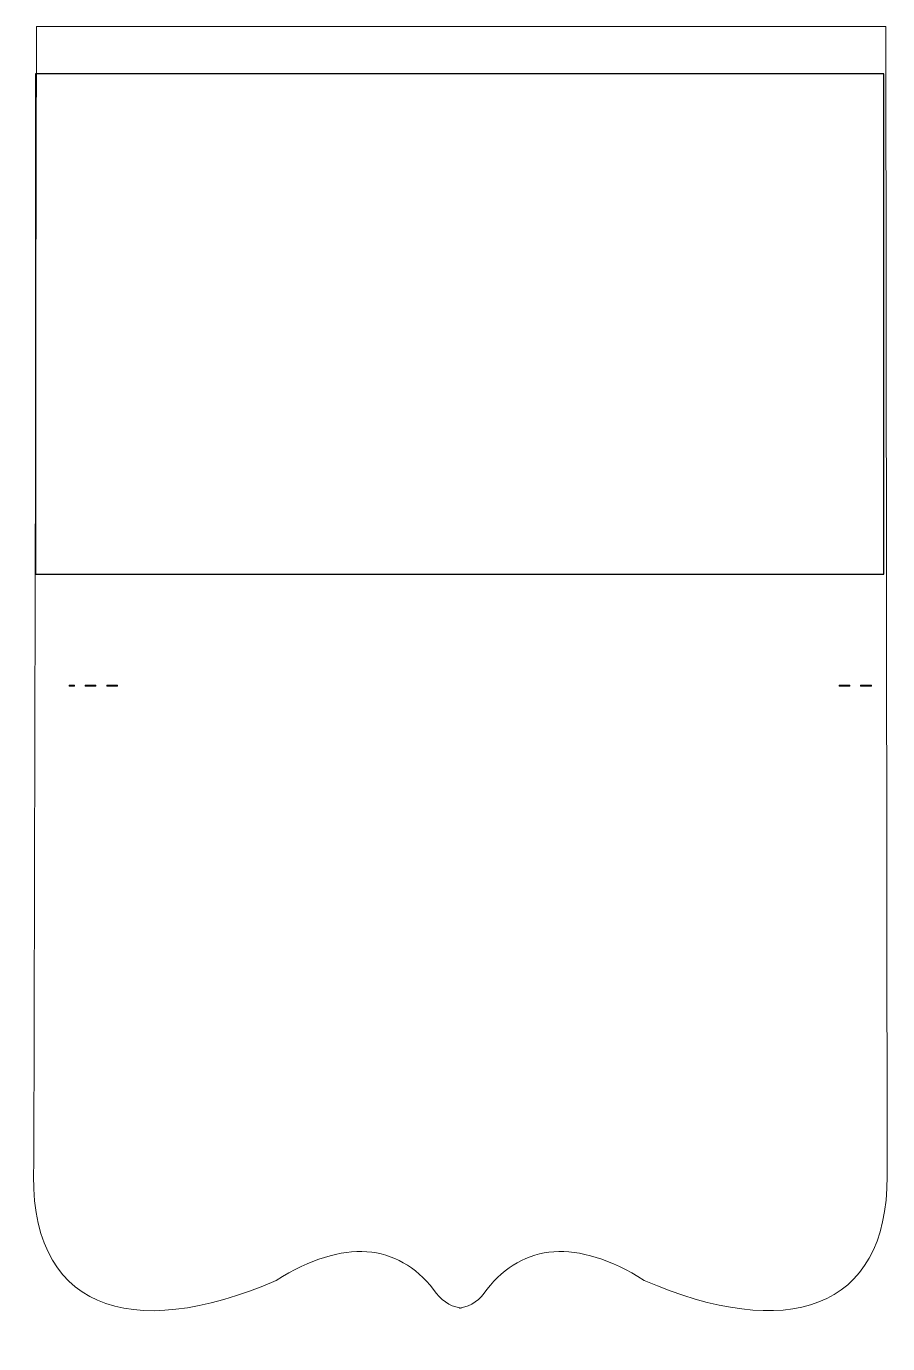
# Model space of a CAD drawing. Header units: centimetres. Extents: x -8.4 to 8.3, y -13.1 to 12.5.
import ezdxf

# ---------------------------------------------------------------- set-up
doc = ezdxf.new("R2010")
doc.units = ezdxf.units.CM
doc.header["$MEASUREMENT"] = 0
doc.layers.add('Layer 1', color=7, linetype='Continuous')

msp = doc.modelspace()

# ---------------------------------------------------------------- linework, layer by layer
at = {"layer": 'Layer 1', "color": 46, "lineweight": 18}
for points, knots in [([(8.30998, -9.88231), (8.30998, -9.88231), (8.28241, 12.50556), (8.28241, 12.50556), (8.28241, 12.50556), (8.28241, 12.50556), (-8.25014, 12.50556), (-8.25014, 12.50556), (-8.25014, 12.50556), (-8.25014, 12.50556), (-8.30308, -9.62037), (-8.30308, -9.62037), (-8.30308, -9.62037), (-8.44756, -12.48145), (-6.41684, -13.14709), (-3.58209, -11.91441), (-3.58209, -11.91441), (-2.25908, -11.08496), (-1.22584, -11.19827), (-0.51877, -12.09087), (-0.51877, -12.09087), (-0.39116, -12.30176), (-0.20528, -12.41381), (-0.0164, -12.44876), (-0.0164, -12.44876), (-0.0164, -12.44876), (-0.0164, -12.45427), (-0.0164, -12.45427), (-0.0164, -12.45427), (-0.01106, -12.45353), (-0.00574, -12.45236), (-0.00041, -12.45151), (-0.00041, -12.45151), (0.00511, -12.45241), (0.01062, -12.45349), (0.01613, -12.45427), (0.01613, -12.45427), (0.01613, -12.45427), (0.01613, -12.44876), (0.01613, -12.44876), (0.01613, -12.44876), (0.20501, -12.41381), (0.39089, -12.30176), (0.5185, -12.09087), (0.5185, -12.09087), (1.22557, -11.19826), (2.25881, -11.08496), (3.58182, -11.91441), (3.58182, -11.91441), (6.32798, -13.10857), (8.31954, -12.52134), (8.30997, -9.8823), (8.30997, -9.8823), (8.30997, -9.8823), (8.30998, -9.88231), (8.30998, -9.88231)], [0, 0, 0, 0, 0.06666667, 0.06666667, 0.06666667, 0.06666667, 0.13333333, 0.13333333, 0.13333333, 0.13333333, 0.2, 0.2, 0.2, 0.2, 0.26666667, 0.26666667, 0.26666667, 0.26666667, 0.33333333, 0.33333333, 0.33333333, 0.33333333, 0.4, 0.4, 0.4, 0.4, 0.46666667, 0.46666667, 0.46666667, 0.46666667, 0.53333333, 0.53333333, 0.53333333, 0.53333333, 0.6, 0.6, 0.6, 0.6, 0.66666667, 0.66666667, 0.66666667, 0.66666667, 0.73333333, 0.73333333, 0.73333333, 0.73333333, 0.8, 0.8, 0.8, 0.8, 0.86666667, 0.86666667, 0.86666667, 0.86666667, 1, 1, 1, 1]), ([(-7.51119, -0.32343), (-7.51119, -0.32343), (-7.51119, -0.34108), (-7.51119, -0.34108), (-7.51119, -0.34108), (-7.51119, -0.34108), (-7.61321, -0.34108), (-7.61321, -0.34108), (-7.61321, -0.34108), (-7.61321, -0.34108), (-7.61321, -0.32343), (-7.61321, -0.32343), (-7.61321, -0.32343), (-7.61321, -0.32343), (-7.51119, -0.32343), (-7.51119, -0.32343)], [0, 0, 0, 0, 0.2, 0.2, 0.2, 0.2, 0.4, 0.4, 0.4, 0.4, 0.6, 0.6, 0.6, 0.6, 1, 1, 1, 1]), ([(-7.09209, -0.32343), (-7.09209, -0.32343), (-7.09209, -0.34108), (-7.09209, -0.34108), (-7.09209, -0.34108), (-7.09209, -0.34108), (-7.30164, -0.34108), (-7.30164, -0.34108), (-7.30164, -0.34108), (-7.30164, -0.34108), (-7.30164, -0.32343), (-7.30164, -0.32343), (-7.30164, -0.32343), (-7.30164, -0.32343), (-7.09209, -0.32343), (-7.09209, -0.32343)], [0, 0, 0, 0, 0.2, 0.2, 0.2, 0.2, 0.4, 0.4, 0.4, 0.4, 0.6, 0.6, 0.6, 0.6, 1, 1, 1, 1]), ([(-6.67243, -0.32343), (-6.67243, -0.32343), (-6.67243, -0.34108), (-6.67243, -0.34108), (-6.67243, -0.34108), (-6.67243, -0.34108), (-6.88198, -0.34108), (-6.88198, -0.34108), (-6.88198, -0.34108), (-6.88198, -0.34108), (-6.88198, -0.32343), (-6.88198, -0.32343), (-6.88198, -0.32343), (-6.88198, -0.32343), (-6.67243, -0.32343), (-6.67243, -0.32343)], [0, 0, 0, 0, 0.2, 0.2, 0.2, 0.2, 0.4, 0.4, 0.4, 0.4, 0.6, 0.6, 0.6, 0.6, 1, 1, 1, 1]), ([(7.58317, -0.32343), (7.58317, -0.32343), (7.58317, -0.34108), (7.58317, -0.34108), (7.58317, -0.34108), (7.58317, -0.34108), (7.37362, -0.34108), (7.37362, -0.34108), (7.37362, -0.34108), (7.37362, -0.34108), (7.37362, -0.32343), (7.37362, -0.32343), (7.37362, -0.32343), (7.37362, -0.32343), (7.58317, -0.32343), (7.58317, -0.32343)], [0, 0, 0, 0, 0.2, 0.2, 0.2, 0.2, 0.4, 0.4, 0.4, 0.4, 0.6, 0.6, 0.6, 0.6, 1, 1, 1, 1]), ([(8.00227, -0.32343), (8.00227, -0.32343), (8.00227, -0.34108), (8.00227, -0.34108), (8.00227, -0.34108), (8.00227, -0.34108), (7.79272, -0.34108), (7.79272, -0.34108), (7.79272, -0.34108), (7.79272, -0.34108), (7.79272, -0.32343), (7.79272, -0.32343), (7.79272, -0.32343), (7.79272, -0.32343), (8.00227, -0.32343), (8.00227, -0.32343)], [0, 0, 0, 0, 0.2, 0.2, 0.2, 0.2, 0.4, 0.4, 0.4, 0.4, 0.6, 0.6, 0.6, 0.6, 1, 1, 1, 1])]:
    msp.add_open_spline(points, degree=3, knots=knots, dxfattribs=at)
at = {"layer": 'Layer 1', "color": 17, "lineweight": 25}
msp.add_open_spline([(8.24551, 11.58054), (8.24551, 11.58054), (8.24551, 1.84037), (8.24551, 1.84037), (8.24551, 1.84037), (8.24551, 1.84037), (-8.26683, 1.84037), (-8.26683, 1.84037), (-8.26683, 1.84037), (-8.26683, 1.84037), (-8.26683, 11.58054), (-8.26683, 11.58054), (-8.26683, 11.58054), (-8.26683, 11.58054), (8.24551, 11.58054), (8.24551, 11.58054)], degree=3, knots=[0, 0, 0, 0, 0.2, 0.2, 0.2, 0.2, 0.4, 0.4, 0.4, 0.4, 0.6, 0.6, 0.6, 0.6, 1, 1, 1, 1], dxfattribs=at)

doc.saveas('drawing.dxf')
